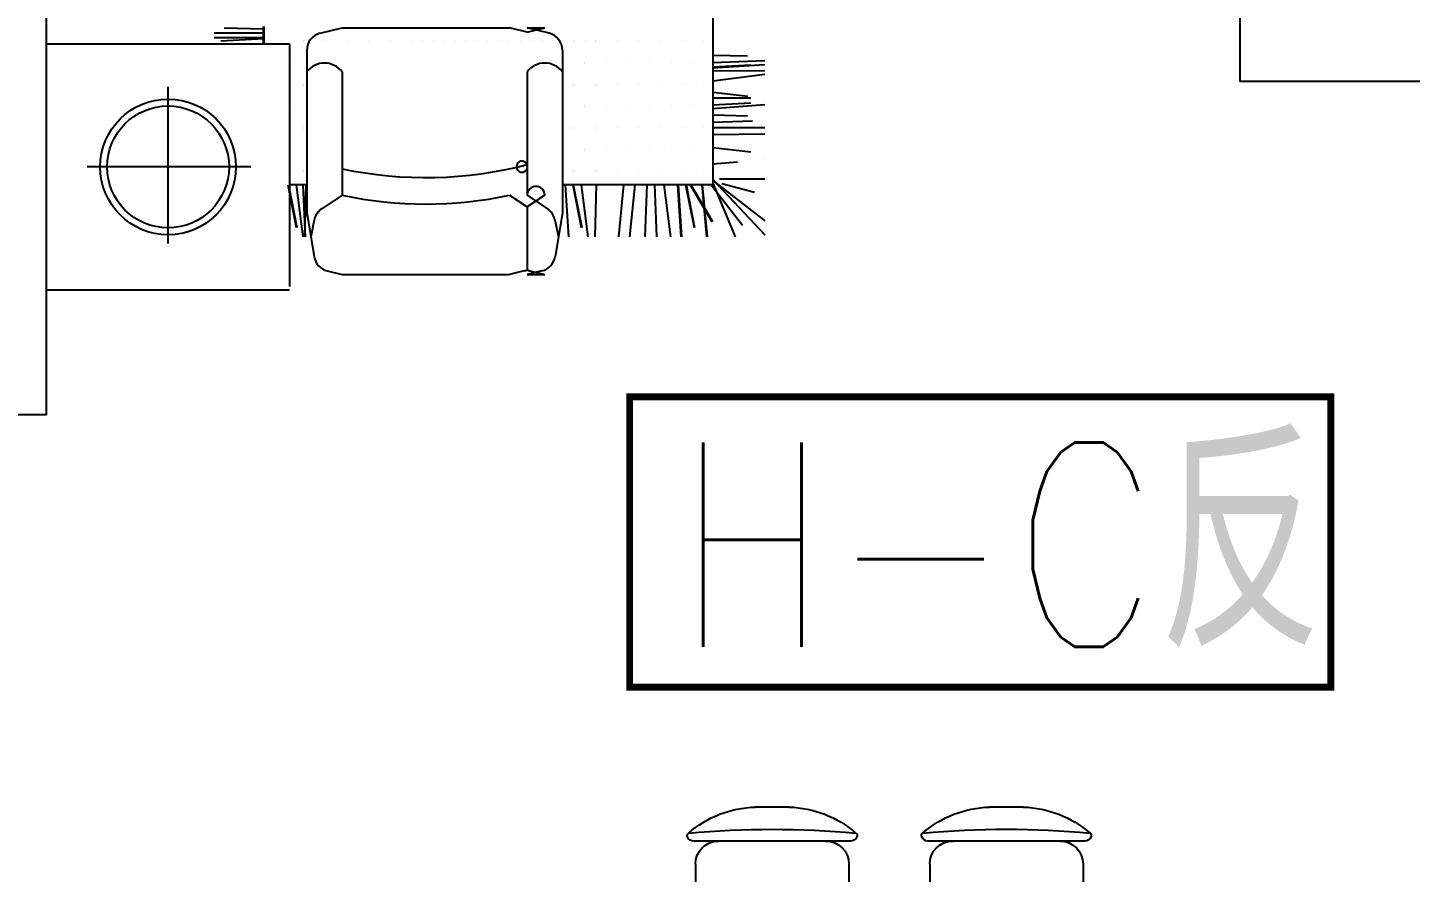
# Model space of a CAD drawing. Extents: x -355483 to -326583, y -641147 to -611949.
# Drawn here: x -337439 to -333383, y -618490 to -616013 of the extents above; entities that cross this region are included whole.
import ezdxf

# ---------------------------------------------------------------- set-up
doc = ezdxf.new("R2010")
doc.units = 0
doc.header["$LTSCALE"] = 1000
doc.header["$MEASUREMENT"] = 0
doc.layers.get('0').update_dxf_attribs({"linetype": 'CONTINUOUS'})
for name, color, linetype in [('JG', 8, 'CONTINUOUS'), ('JIAJU', 252, 'CONTINUOUS'), ('PL', 8, 'CONTINUOUS'), ('PUB_DIM', 3, 'CONTINUOUS'), ('PUB_TEXT', 7, 'CONTINUOUS'), ('WALL', 2, 'CONTINUOUS'), ('家具', 145, 'CONTINUOUS')]:
    doc.layers.add(name, color=color, linetype=linetype)
doc.layers.get('PUB_DIM').off()
doc.styles.add('_HZTXT', font='txt.shx', dxfattribs={"width": 0.8, "bigfont": 'hztxt.shx'})
doc.styles.add('DIM_FONT', font='ROMAND.shx', dxfattribs={"width": 0.7})
doc.styles.get("Standard").update_dxf_attribs({"font": 'GBENOR', "bigfont": 'GBCBIG'})

# ---------------------------------------------------------------- blocks, each defined once
blk = doc.blocks.new('M_C25MYD')
for p, q in [((-389.1, 921.2), (-289.9, 921.2)), ((297.8, 921.2), (396.9, 921.2)), ((-569.5, 821.2), (-109.5, 821.2)), ((117.3, 821.2), (577.3, 821.2)), ((-564.5, 753.7), (-564.5, 528.7)), ((-114.5, 753.7), (-114.5, 528.7)), ((122.3, 753.7), (122.3, 528.7)), ((572.3, 753.7), (572.3, 528.7)), ((-497, 461.2), (-182, 461.2)), ((189.8, 461.2), (504.8, 461.2)), ((703.9, 391.9), (-696.1, 391.9)), ((-746.1, 341.9), (-746.1, -308.1)), ((753.9, -308.1), (753.9, 341.9)), ((-696.1, -358.1), (703.9, -358.1)), ((-182, -427.3), (-497, -427.3)), ((504.8, -427.3), (189.8, -427.3)), ((-564.5, -719.8), (-564.5, -494.8)), ((-114.5, -719.8), (-114.5, -494.8)), ((122.3, -719.8), (122.3, -494.8)), ((572.3, -719.8), (572.3, -494.8)), ((-109.5, -787.3), (-569.5, -787.3)), ((577.3, -787.3), (117.3, -787.3)), ((-289.9, -887.3), (-389.1, -887.3)), ((396.9, -887.3), (297.8, -887.3))]:
    blk.add_line(p, q)
for centre, radius, start, end in [((-379.3, 605.7), 315.6, 91.7651, 130.7265), ((-299.6, 605.7), 315.6, 49.2735, 88.2349), ((307.5, 605.7), 315.6, 91.7651, 130.7265), ((387.2, 605.7), 315.6, 49.2735, 88.2349), ((-339.5, -1856.7), 2712.7, 84.8023, 95.1977), ((347.3, -1856.7), 2712.7, 84.8023, 95.1977), ((-578.7, 837.3), 10, 130.7265, 202.67), ((-569.5, 841.2), 20, 202.67, 270), ((-497, 753.7), 67.5, 90, 180), ((-182, 753.7), 67.5, 0, 90), ((-109.5, 841.2), 20, 270, 337.33), ((-100.3, 837.3), 10, 337.33, 49.2735), ((108.1, 837.3), 10, 130.7265, 202.67), ((117.3, 841.2), 20, 202.67, 270), ((189.8, 753.7), 67.5, 90, 180), ((504.8, 753.7), 67.5, 0, 90), ((577.3, 841.2), 20, 270, 337.33), ((586.6, 837.3), 10, 337.33, 49.2735), ((-497, 528.7), 67.5, 180, 270), ((-182, 528.7), 67.5, 270, 0), ((189.8, 528.7), 67.5, 180, 270), ((504.8, 528.7), 67.5, 270, 0), ((-696.1, 341.9), 50, 90, 180), ((703.9, 341.9), 50, 0, 90), ((-696.1, -308.1), 50, 180, 270), ((703.9, -308.1), 50, 270, 0), ((-497, -494.8), 67.5, 90, 180), ((-182, -494.8), 67.5, 0, 90), ((189.8, -494.8), 67.5, 90, 180), ((504.8, -494.8), 67.5, 0, 90), ((-497, -719.8), 67.5, 180, 270), ((-182, -719.8), 67.5, 270, 0), ((189.8, -719.8), 67.5, 180, 270), ((504.8, -719.8), 67.5, 270, 0), ((-578.7, -803.5), 10, 157.33, 229.2735), ((-569.5, -807.3), 20, 90, 157.33), ((-379.3, -571.9), 315.6, 229.2735, 268.2349), ((-339.5, 1890.5), 2712.7, 264.8023, 275.1977), ((-299.6, -571.9), 315.6, 271.7651, 310.7265), ((-109.5, -807.3), 20, 22.67, 90), ((-100.3, -803.5), 10, 310.7265, 22.67), ((108.1, -803.5), 10, 157.33, 229.2735), ((117.3, -807.3), 20, 90, 157.33), ((307.5, -571.9), 315.6, 229.2735, 268.2349), ((347.3, 1890.5), 2712.7, 264.8023, 275.1977), ((387.2, -571.9), 315.6, 271.7651, 310.7265), ((577.3, -807.3), 20, 22.67, 90), ((586.6, -803.5), 10, 310.7265, 22.67)]:
    blk.add_arc(centre, radius, start, end)
at = {"width": 0.8, "flags": 9}
for tag in ['XSIZE', 'YSIZE']:
    blk.add_attdef(tag, (0, 0), '', height=0.5, dxfattribs=at)
blk = doc.blocks.new('A$C651D3A54')
at = {"layer": 'JG'}
for p, q in [((2781.7, 1965.2), (2776.7, 2117.8)), ((2798.2, 1965.2), (2787.5, 2117.8)), ((2806.9, 1965.2), (2805.1, 2117.8)), ((2835.4, 1965.2), (2815.9, 2117.8)), ((2917.4, 1965.2), (2905.4, 2117.8)), ((2972.8, 1965.2), (2972.8, 2117.8)), ((2993.4, 1965.2), (2991.6, 2117.8)), ((3067.2, 2117.8), (3067.2, 2117.8)), ((3123.6, 1984.7), (3123.6, 2117.8)), ((3125.1, 1965.2), (3287.9, 2117.8)), ((3128, 1965.2), (3246.2, 2117.8)), ((2794.8, 1965.2), (2788.8, 2076.7)), ((2886.1, 1965.2), (2886.1, 2077.2)), ((2906.3, 1965.2), (2900.4, 2076.7)), ((2957.3, 1965.2), (2953.4, 2081.4)), ((3031.1, 1965.2), (3043.8, 2077.2)), ((3136.5, 1991.7), (3162.1, 2087.7)), ((2760.4, 1965.2), (2762.8, 2067.2)), ((2869.3, 1965.2), (2881, 2068.4)), ((2935.9, 1965.2), (2938.3, 2067.2)), ((3079.2, 1965.2), (3073.5, 2037.5)), ((3136, 1965.2), (3293.6, 2030.6)), ((3141, 1960.9), (3258.9, 2052.5)), ((3141, 1900.9), (3248.4, 1964.5)), ((3141, 1899.3), (3248.4, 1962.8)), ((3141, 1934.6), (3293.6, 1948.6)), ((3141, 1932.9), (3293.6, 1947)), ((2718, 1939.5), (2718, 1939.5)), ((2781.6, 1907.7), (2781.6, 1907.7)), ((2845.2, 1939.5), (2845.2, 1939.5)), ((2908.8, 1907.7), (2908.8, 1907.7)), ((2972.4, 1939.5), (2972.4, 1939.5)), ((3036, 1907.7), (3036, 1907.7)), ((3099.6, 1939.5), (3099.6, 1939.5)), ((3141, 1887.3), (3266.4, 1911.9)), ((3141, 1885.7), (3266.4, 1910.3)), ((2718, 1875.9), (2718, 1875.9)), ((2845.2, 1875.9), (2845.2, 1875.9)), ((2972.4, 1875.9), (2972.4, 1875.9)), ((3099.6, 1875.9), (3099.6, 1875.9)), ((3141, 1863.6), (3293.6, 1873.4)), ((3141, 1862), (3293.6, 1871.7)), ((2781.6, 1844.1), (2781.6, 1844.1)), ((2908.8, 1844.1), (2908.8, 1844.1)), ((3036, 1844.1), (3036, 1844.1)), ((3141, 1821.4), (3293.6, 1840.8)), ((2718, 1812.3), (2718, 1812.3)), ((2845.2, 1812.3), (2845.2, 1812.3)), ((2972.4, 1812.3), (2972.4, 1812.3)), ((3099.6, 1812.3), (3099.6, 1812.3)), ((3141, 1794.3), (3293.6, 1800.6)), ((2718, 1748.7), (2718, 1748.7)), ((2781.6, 1780.5), (2781.6, 1780.5)), ((2845.2, 1748.7), (2845.2, 1748.7)), ((2908.8, 1780.5), (2908.8, 1780.5)), ((2972.4, 1748.7), (2972.4, 1748.7)), ((3036, 1780.5), (3036, 1780.5)), ((3099.6, 1748.7), (3099.6, 1748.7)), ((3141, 1771.6), (3293.6, 1765.9)), ((2781.6, 1716.9), (2781.6, 1716.9)), ((2908.8, 1716.9), (2908.8, 1716.9)), ((3036, 1716.9), (3036, 1716.9)), ((3141, 1736.9), (3293.6, 1721.3)), ((3141, 1703.6), (3293.6, 1688.6)), ((2718, 1685.1), (2718, 1685.1)), ((2845.2, 1685.1), (2845.2, 1685.1)), ((2972.4, 1685.1), (2972.4, 1685.1)), ((3099.6, 1685.1), (3099.6, 1685.1)), ((2781.6, 1653.3), (2781.6, 1653.3)), ((2908.8, 1653.3), (2908.8, 1653.3)), ((3036, 1653.3), (3036, 1653.3)), ((3141, 1623.1), (3293.6, 1619.5)), ((3141, 1623.1), (3293.6, 1619.5)), ((2718, 1621.5), (2718, 1621.5)), ((2718, 1591.9), (2718, 1591.9)), ((2721, 1621.5), (2721, 1621.5)), ((2781.6, 1589.7), (2781.6, 1589.7)), ((2784.6, 1589.7), (2784.6, 1589.7)), ((2845.2, 1621.5), (2845.2, 1621.5)), ((2848.2, 1621.5), (2848.2, 1621.5)), ((2908.8, 1589.7), (2908.8, 1589.7)), ((2911.8, 1589.7), (2911.8, 1589.7)), ((2972.4, 1621.5), (2972.4, 1621.5)), ((2975.4, 1621.5), (2975.4, 1621.5)), ((3036, 1589.7), (3036, 1589.7)), ((3039, 1589.7), (3039, 1589.7)), ((3099.6, 1621.5), (3099.6, 1621.5)), ((3102.6, 1621.5), (3102.6, 1621.5)), ((3141, 1579.3), (3293.6, 1598.6)), ((3141, 1579.3), (3293.6, 1598.6)), ((2718, 1557.9), (2718, 1557.9)), ((2721, 1557.9), (2721, 1557.9)), ((2845.2, 1557.9), (2845.2, 1557.9)), ((2848.2, 1557.9), (2848.2, 1557.9)), ((2972.4, 1557.9), (2972.4, 1557.9)), ((2975.4, 1557.9), (2975.4, 1557.9)), ((3099.6, 1557.9), (3099.6, 1557.9)), ((3102.6, 1557.9), (3102.6, 1557.9)), ((3141, 1556.2), (3266.4, 1580.8)), ((3141, 1554.6), (3266.4, 1579.2)), ((3141, 1532.5), (3293.6, 1542.3)), ((2718, 1528.3), (2718, 1528.3)), ((2746.5, 1524.1), (3223, 1524.1)), ((2781.6, 1526.1), (2781.6, 1526.1)), ((2784.6, 1526.1), (2784.6, 1526.1)), ((2908.8, 1526.1), (2908.8, 1526.1)), ((2911.8, 1526.1), (2911.8, 1526.1)), ((3036, 1526.1), (3036, 1526.1)), ((3039, 1526.1), (3039, 1526.1)), ((3223, 1524.1), (3351.4, 1502.7)), ((3244, 1502.4), (3293.5, 1512.3)), ((2696.3, 1484.9), (2680.3, 1420.7)), ((2680.3, 1420.7), (2680.3, 1472.4)), ((2693.2, 1420.7), (2680.3, 1472.4)), ((2718, 1494.3), (2718, 1494.3)), ((2718, 1464.7), (2718, 1464.7)), ((3171.3, 1420.7), (3211.2, 1480.4)), ((3171.3, 1472.4), (3205.8, 1420.7)), ((3393.1, 1428.9), (3404, 1472.4)), ((3393.1, 1464.2), (3404, 1420.7)), ((3404, 1420.7), (3404, 1472.4)), ((2693.2, 1420.7), (2680.3, 1369)), ((2718, 1430.7), (2718, 1430.7)), ((2809.5, 1420.7), (3171.3, 1420.7)), ((3171.3, 1369), (3205.8, 1420.7)), ((3205.8, 1420.7), (3390.3, 1420.7)), ((2718, 1401.1), (2718, 1401.1)), ((3393.1, 1412.5), (3404, 1369)), ((2680.3, 877.9), (2680.3, 1369)), ((2718, 1367.1), (2718, 1367.1)), ((3404, 877.9), (3404, 1369)), ((2718, 1337.5), (2718, 1337.5)), ((2718, 1303.5), (2718, 1303.5)), ((2718, 1273.9), (2718, 1273.9)), ((2718, 1239.9), (2718, 1239.9)), ((2718, 1210.3), (2718, 1210.3)), ((2718, 1176.4), (2718, 1176.4)), ((2718, 1146.7), (2718, 1146.7)), ((2718, 1112.8), (2718, 1112.8)), ((2718, 1083.1), (2718, 1083.1)), ((2718, 1019.5), (2718, 1019.5)), ((2718, 956), (2718, 956)), ((2718, 892.4), (2718, 892.4)), ((2696.3, 813.7), (2680.3, 877.9)), ((2809.5, 877.9), (3171.3, 877.9)), ((3171.3, 877.9), (3211.2, 818.2)), ((3393.1, 834.4), (3404, 877.9)), ((2718, 828.8), (2718, 828.8)), ((2746.5, 774.6), (3223, 774.6)), ((3141, 771.6), (3293.6, 768)), ((3223, 774.6), (3351.4, 796)), ((3244, 796.2), (3293.5, 786.3)), ((2718, 765.2), (2718, 765.2)), ((2721, 765.2), (2721, 765.2)), ((2781.6, 733.4), (2781.6, 733.4)), ((2845.2, 765.2), (2845.2, 765.2)), ((2848.2, 765.2), (2848.2, 765.2)), ((2908.8, 733.4), (2908.8, 733.4)), ((2972.4, 765.2), (2972.4, 765.2)), ((2975.4, 765.2), (2975.4, 765.2)), ((3036, 733.4), (3036, 733.4)), ((3099.6, 765.2), (3099.6, 765.2)), ((3102.6, 765.2), (3102.6, 765.2)), ((3141, 762.9), (3293.6, 769.3)), ((3141, 743.5), (3293.6, 762.8)), ((3141, 720.4), (3266.4, 745)), ((3141, 718.8), (3266.4, 743.4)), ((2718, 701.6), (2718, 701.6)), ((2727, 723.7), (3439.2, 723.7)), ((2727, 11.4), (2727, 723.7)), ((3449.7, 723.7), (3449.7, 11.4)), ((2684.6, 648.5), (2681.9, 531.7)), ((2695.6, 648.5), (2695.6, 503.2)), ((2710, 648.5), (2710, 503.2)), ((2713, 648.5), (2719.8, 522.2)), ((3088.3, 610), (3088.3, 130.7)), ((3313, 367.5), (2853.2, 367.5)), ((3449.7, 11.4), (2727, 11.4))]:
    blk.add_line(p, q, dxfattribs=at)
for points in [[(263, 1524.1), (263, 1965.2), (3141, 1965.2), (3141, 1524.1)], [(3141, 774.6), (3141, 723.7)], [(2676.1, 648.5), (2727, 648.5)], [(2727, 647.4), (2676.1, 647.4)]]:
    blk.add_lwpolyline(points, dxfattribs=at)
for radius in [199.1, 178.8]:
    blk.add_circle((3088.3, 367.5), radius, dxfattribs=at)
for centre, radius, start, end in [((2746.5, 1472.4), 51.7, 90, 165.9638), ((2848.3, 1472.4), 64.6, 126.8699, 233.1301), ((3254.2, 1451.7), 51.7, 101.3099, 146.3099), ((3342.9, 1451.7), 51.7, 14.0362, 80.5377), ((3171.3, 1446.5), 25.8, 90, 270), ((3087.7, 1405.5), 16.4, 111.8537, 68.1463), ((1940.4, 1123.5), 1179.2, 347.982, 14.5991), ((3342.9, 1441.4), 51.7, 336.4002, 345.9638), ((3342.9, 1400), 51.7, 14.0362, 23.5998), ((2018, 1123.5), 1179.2, 347.982, 12.018), ((2848.3, 826.2), 64.6, 126.8699, 233.1301), ((2746.5, 826.2), 51.7, 194.0362, 270), ((3254.2, 846.9), 51.7, 213.6901, 258.6901), ((3342.9, 846.9), 51.7, 279.4623, 345.9638)]:
    blk.add_arc(centre, radius, start, end, dxfattribs=at)
blk = doc.blocks.new('U_B6PVR')
at = {"layer": 'PL'}
for p, q in [((0, 2273), (600, 2273)), ((600, 0), (600, 2273)), ((230.1, 1452.6), (35.2, 1268.2)), ((35.2, 935.6), (35.2, 1268.2)), ((230.1, 751.3), (35.2, 935.6)), ((0, 0), (600, 0))]:
    blk.add_line(p, q, dxfattribs=at)
for points in [[(454.9, 2005.9), (454.9, 1765.9), (124.9, 1765.9), (124.9, 2005.9)], [(541.5, 694.8), (230.1, 694.8), (230.1, 1513.9), (541.5, 1513.9)], [(454.9, 259.1), (454.9, 499.1), (124.9, 499.1), (124.9, 259.1)]]:
    blk.add_lwpolyline(points, close=True, dxfattribs=at)
blk.add_arc((-851.6, 1104.4), 1452, 343.6171, 16.3829, dxfattribs=at)
at = {"color": 5, "style": 'DIM_FONT', "width": 0.8, "flags": 9}
for tag in ['YSIZE', 'XSIZE']:
    blk.add_attdef(tag, (0, 0), '', height=0.5, dxfattribs=at)
blk = doc.blocks.new('_C19XRJ')
at = {"layer": 'JIAJU', "rotation": 180}
blk.add_blockref('U_B6PVR', (600, 0), dxfattribs=at)
at = {"style": 'DIM_FONT', "width": 0.8, "flags": 9}
for tag in ['YSIZE', 'XSIZE']:
    blk.add_attdef(tag, (0, 0), '', height=0.5, dxfattribs=at)

msp = doc.modelspace()

# ---------------------------------------------------------------- linework, layer by layer
at = {"layer": 'PUB_TEXT', "const_width": 20}
msp.add_lwpolyline([(-335673, -617096), (-333616.4, -617096), (-333616.4, -617947.3), (-335673, -617947.3)], close=True, dxfattribs=at)
at = {"layer": 'WALL'}
for q in [(-337383.2, -614849), (-337583.1, -617149)]:
    msp.add_line((-337383.1, -617149), q, dxfattribs=at)

# ---------------------------------------------------------------- block references
at = {"layer": 'JG'}
msp.add_blockref('_C19XRJ', (-333883.2, -613897.7), dxfattribs=at)
at = {"layer": 'PUB_DIM', "rotation": 270}
msp.add_blockref('A$C651D3A54', (-337394.5, -613333.3), dxfattribs=at)
at = {"layer": '家具', "xscale": -1, "rotation": 0.0049126135665034}
msp.add_blockref('M_C25MYD', (-334907.5, -619220.1), dxfattribs=at)

# ---------------------------------------------------------------- texts
at = {"layer": 'PUB_TEXT', "style": '_HZTXT', "width": 0.8}
msp.add_text('H-C反', height=600, dxfattribs=at).set_placement((-335539.4, -617829.5))

doc.saveas('drawing.dxf')
